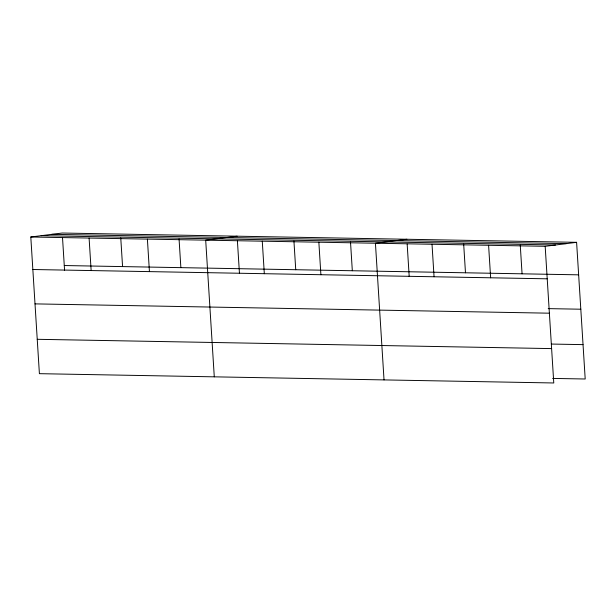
<?xml version="1.0" encoding="UTF-8"?>
<svg xmlns="http://www.w3.org/2000/svg" width="616" height="616" viewBox="0 0 616 616"><rect width="100%" height="100%" fill="white"/><g stroke="black" fill="none" stroke-linecap="round" stroke-linejoin="round"><path stroke-width="0.92" d="M30.8 236.998L545.175 246.3L553.776 382.975L39.401 373.673L30.8 236.998L62.224 233.025L576.599 242.327L585.2 379.002L552.591 378.416M237.114 236.19L205.69 240.163L214.283 376.838M406.86 239.254L375.429 243.235L384.03 379.903M545.175 246.3L576.599 242.327M51.852 234.334L566.227 243.643M41.172 235.689L555.547 244.991M64.272 265.535L578.647 274.836M32.848 269.508L547.224 278.817M548.202 308.624L580.811 309.217M35.004 303.88L549.387 313.19M551.389 344.059L583.036 344.629M37.237 339.3L551.613 348.602M520.258 245.13L522.068 273.82M488.596 245.276L490.636 277.793M463.679 244.105L465.48 272.796M432.016 244.252L434.057 276.769M407.161 244.036L409.201 276.546M350.519 242.057L352.321 270.747M318.849 242.211L320.897 274.721M293.932 241.033L295.742 269.723M262.27 241.187L264.318 273.697M237.414 240.971L239.462 273.473M179.056 238.954L180.865 267.644M147.393 239.108L149.434 271.618M120.759 237.899L122.569 266.589M89.097 238.053L91.145 270.563M62.524 237.807L64.572 270.309"/></g></svg>
